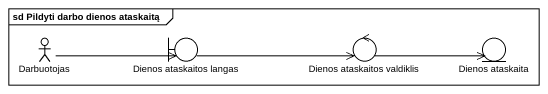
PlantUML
@startuml
mainframe sd Pildyti darbo dienos ataskaitą
actor Darbuotojas
boundary "Dienos ataskaitos langas" as Dienos_ataskaitos_langas
control "Dienos ataskaitos valdiklis" as Dienos_ataskaitos_valdiklis
entity "Dienos ataskaita" as Dienos_ataskaita
Darbuotojas -right-> Dienos_ataskaitos_langas
Dienos_ataskaitos_langas -right-> Dienos_ataskaitos_valdiklis
Dienos_ataskaitos_valdiklis -right-> Dienos_ataskaita
@enduml
